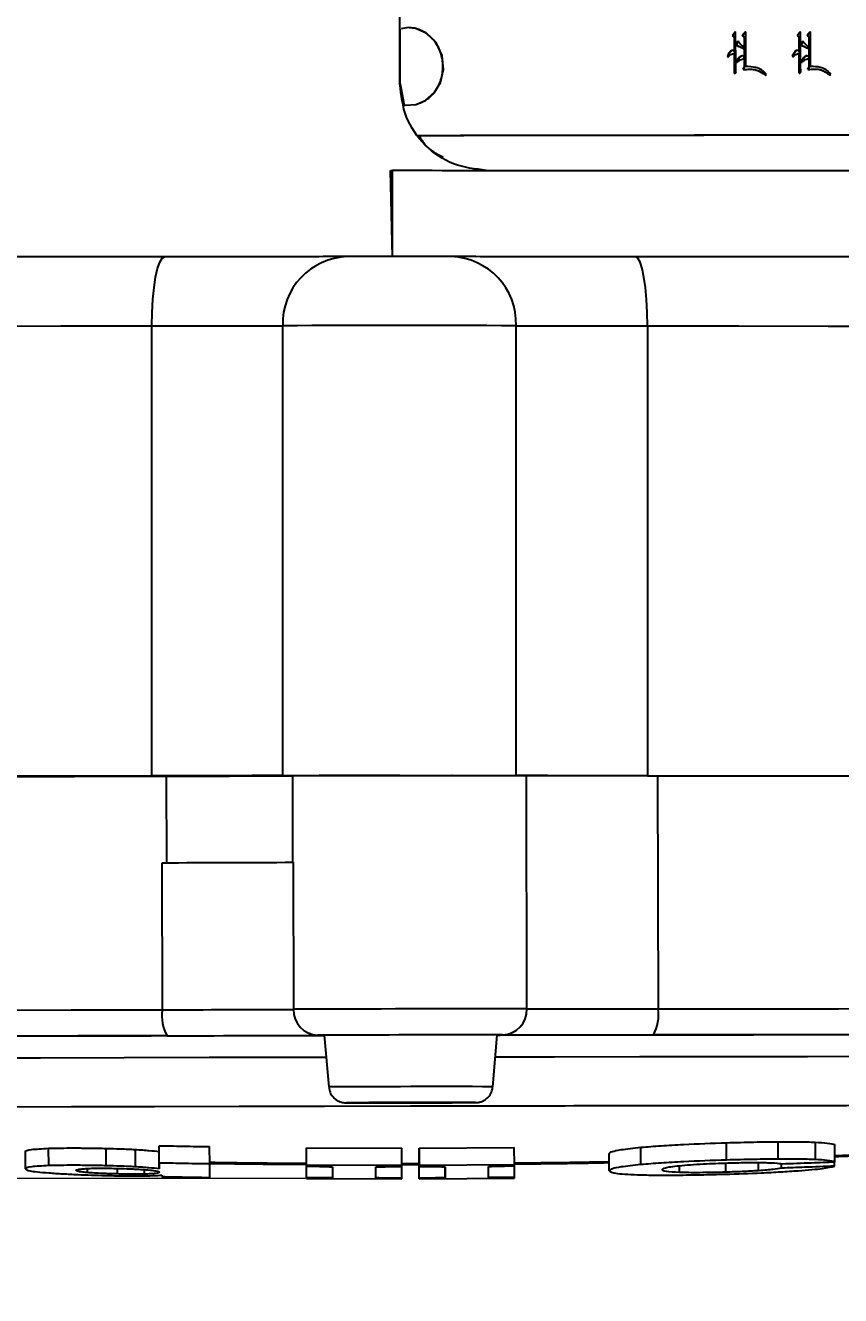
# Model space of a CAD drawing. Header units: millimetres. Extents: x 2462 to 4142, y 835 to 2023.
# Drawn here: x 3040 to 3087.1, y 1086.4 to 1159.9 of the extents above; entities that cross this region are included whole.
import ezdxf

# ---------------------------------------------------------------- set-up
doc = ezdxf.new("R2010")
doc.units = ezdxf.units.MM
doc.layers.add('标注', color=3, linetype='Continuous', lineweight=13)
doc.styles.add('SLDTEXTSTYLE1', font='txt.shx', dxfattribs={"width": 0.7, "bigfont": 'gbcbig.shx'})
doc.styles.get("Standard").update_dxf_attribs({"font": 'arial.ttf'})
doc.dimstyles.new('AM_ISO', dxfattribs={"dimtxt": 3.5, "dimasz": 3.5, "dimexe": 1, "dimexo": 1, "dimgap": 1.5, "dimtad": 1, "dimdsep": 46, "dimtxsty": 'Standard', "dimcen": 0, "dimclrd": 256, "dimclre": 256, "dimclrt": 2, "dimadec": 0, "dimazin": 2, "dimtp": 0.1, "dimtm": 0.1, "dimtfac": 0.71, "dimtdec": 3, "dimtmove": 0, "dimatfit": 3, "dimfxl": 0, "dimlwd": -1, "dimlwe": -1, "dimarcsym": 0})
doc.dimstyles.new('SLDDIMSTYLE12$0', dxfattribs={"dimtxt": 12, "dimasz": 10, "dimexe": 0, "dimexo": 0.0625, "dimgap": 0.875, "dimtad": 1, "dimdec": 1, "dimlfac": 1.8, "dimrnd": 1e-09, "dimzin": 12, "dimdsep": 46, "dimtxsty": 'SLDTEXTSTYLE1', "dimcen": 0.09, "dimdle": 8.16, "dimclrd": 3, "dimclre": 3, "dimadec": 0, "dimazin": 3, "dimtfac": 1, "dimtdec": 1, "dimtofl": 0, "dimtmove": 0, "dimatfit": 3, "dimfxl": 0, "dimfrac": 2, "dimtolj": 1, "dimlwd": 5, "dimlwe": 5, "dimarcsym": 0})

# ---------------------------------------------------------------- blocks, each defined once
blk = doc.blocks.new('*D31')
at = {"layer": 'Defpoints', "color": 0, "transparency": 16777216}
for p in [(3060.594, 1334.787), (2911.328, 1093.205), (3056.267, 1093.205)]:
    blk.add_point(p, dxfattribs=at)
at = {"layer": '标注', "linetype": 'ByBlock', "transparency": 16777216}
for p, q in [((3059.594, 1334.787), (2910.328, 1334.787)), ((2911.328, 1331.287), (2911.328, 1096.705)), ((3055.267, 1093.205), (2910.328, 1093.205))]:
    blk.add_line(p, q, dxfattribs=at)
at = {"layer": '标注', "transparency": 16777216}
for points in [[(2910.745, 1331.287), (2911.911, 1331.287), (2911.328, 1334.787)], [(2910.745, 1096.705), (2911.911, 1096.705), (2911.328, 1093.205)]]:
    blk.add_solid(points, dxfattribs=at)
at = {"layer": '标注', "color": 2, "transparency": 16777216, "insert": (2900.685, 1201.897), "char_height": 8, "attachment_point": 5, "rotation": 90}
blk.add_mtext('\\A1;{\\fSimSun|b0|i0|c134|p2;\\H2.28571x;245}', dxfattribs=at)
blk = doc.blocks.new('*D32')
at = {"layer": 'Defpoints', "color": 0, "transparency": 16777216}
for p in [(3056.267, 1093.205), (2911.291, 1059.416), (3060.857, 1059.416)]:
    blk.add_point(p, dxfattribs=at)
at = {"layer": '标注', "color": 3, "lineweight": 5, "transparency": 16777216}
blk.add_line((3056.205, 1093.205), (2911.291, 1093.205), dxfattribs=at)
at = {"layer": '标注', "color": 3, "linetype": 'Continuous', "lineweight": 5, "transparency": 16777216}
for p, q in [((2911.291, 1083.205), (2911.291, 1069.416)), ((3060.794, 1059.416), (2911.291, 1059.416))]:
    blk.add_line(p, q, dxfattribs=at)
at = {"layer": '标注', "color": 3, "transparency": 16777216}
for points in [[(2909.625, 1083.205), (2912.958, 1083.205), (2911.291, 1093.205)], [(2909.625, 1069.416), (2912.958, 1069.416), (2911.291, 1059.416)]]:
    blk.add_solid(points, dxfattribs=at)
at = {"layer": '标注', "color": 0, "transparency": 16777216, "insert": (2898.988, 1076.256), "char_height": 10, "attachment_point": 5, "rotation": 90, "style": 'SLDTEXTSTYLE1'}
blk.add_mtext('\\A1;{\\H2.28571x;45}', dxfattribs=at)

msp = doc.modelspace()

# ---------------------------------------------------------------- linework, layer by layer
at = {"color": 7, "linetype": 'Continuous', "lineweight": 25}
for p, q in [((3061.658, 1156.481), (3061.659, 1171.796)), ((3061.666, 1156.476), (3061.666, 1159.649)), ((3062.142, 1159.73), (3061.738, 1159.661)), ((3081.046, 1159.477), (3080.876, 1159.282)), ((3080.876, 1159.282), (3080.999, 1159.142)), ((3081.049, 1157.389), (3081.046, 1159.477)), ((3081.433, 1159.283), (3081.602, 1159.478)), ((3081.556, 1159.142), (3081.433, 1159.283)), ((3081.63, 1159.478), (3081.461, 1159.283)), ((3081.461, 1159.283), (3081.583, 1159.142)), ((3081.633, 1157.477), (3081.63, 1159.478)), ((3084.795, 1159.481), (3084.628, 1159.286)), ((3084.628, 1159.286), (3084.749, 1159.146)), ((3084.798, 1157.394), (3084.795, 1159.481)), ((3085.171, 1159.287), (3085.337, 1159.482)), ((3085.292, 1159.146), (3085.171, 1159.287)), ((3085.37, 1159.482), (3085.203, 1159.287)), ((3085.203, 1159.287), (3085.324, 1159.147)), ((3085.373, 1157.481), (3085.37, 1159.482)), ((3080.974, 1158.341), (3080.972, 1159.141)), ((3080.999, 1159.142), (3081, 1158.309)), ((3081.067, 1158.698), (3081.18, 1158.947)), ((3081.067, 1158.698), (3081.094, 1158.698)), ((3081.245, 1158.861), (3081.207, 1158.947)), ((3081.557, 1158.561), (3081.556, 1159.142)), ((3081.584, 1158.537), (3081.583, 1159.142)), ((3084.719, 1158.352), (3084.717, 1159.146)), ((3084.749, 1159.146), (3084.75, 1158.313)), ((3084.811, 1158.702), (3084.922, 1158.951)), ((3084.811, 1158.702), (3084.843, 1158.703)), ((3084.991, 1158.865), (3084.954, 1158.952)), ((3085.292, 1158.57), (3085.292, 1159.146)), ((3085.325, 1158.541), (3085.324, 1159.147)), ((3080.569, 1158.07), (3080.595, 1158.07)), ((3080.597, 1158.048), (3080.569, 1158.07)), ((3080.595, 1158.07), (3080.623, 1158.049)), ((3080.597, 1158.048), (3080.623, 1158.049)), ((3080.828, 1158.407), (3080.801, 1158.407)), ((3080.976, 1157.086), (3080.974, 1158.254)), ((3081, 1158.255), (3081.002, 1157.086)), ((3081.396, 1158.089), (3081.368, 1158.089)), ((3081.557, 1158.471), (3081.584, 1158.472)), ((3081.558, 1157.487), (3081.557, 1158.471)), ((3081.586, 1157.487), (3081.584, 1158.472)), ((3084.32, 1158.074), (3084.351, 1158.075)), ((3084.348, 1158.053), (3084.32, 1158.074)), ((3084.348, 1158.053), (3084.379, 1158.053)), ((3084.351, 1158.075), (3084.379, 1158.053)), ((3084.581, 1158.412), (3084.549, 1158.411)), ((3084.721, 1157.09), (3084.719, 1158.259)), ((3084.751, 1158.259), (3084.752, 1157.091)), ((3085.133, 1158.093), (3085.101, 1158.092)), ((3085.293, 1158.476), (3085.325, 1158.476)), ((3085.294, 1157.491), (3085.293, 1158.476)), ((3085.327, 1157.492), (3085.325, 1158.476)), ((3080.976, 1157.086), (3081.002, 1157.086)), ((3081.002, 1157.086), (3081.078, 1157.173)), ((3081.105, 1157.757), (3081.078, 1157.757)), ((3081.106, 1157.735), (3081.078, 1157.757)), ((3081.106, 1157.735), (3081.133, 1157.736)), ((3081.474, 1157.303), (3081.558, 1157.487)), ((3081.474, 1157.303), (3081.502, 1157.303)), ((3081.558, 1157.487), (3081.586, 1157.487)), ((3084.721, 1157.09), (3084.752, 1157.091)), ((3084.752, 1157.091), (3084.827, 1157.177)), ((3084.853, 1157.761), (3084.822, 1157.761)), ((3084.849, 1157.74), (3084.822, 1157.761)), ((3084.849, 1157.74), (3084.881, 1157.74)), ((3085.211, 1157.307), (3085.294, 1157.491)), ((3085.211, 1157.307), (3085.244, 1157.308)), ((3085.294, 1157.491), (3085.327, 1157.492)), ((3061.658, 1156.481), (3061.666, 1156.476)), ((3061.666, 1156.476), (3061.909, 1155.255)), ((3082.798, 1156.991), (3082.826, 1157.013)), ((3086.519, 1156.995), (3086.546, 1157.017)), ((3061.122, 1151.481), (3061.229, 1151.482)), ((3061.229, 1146.482), (3061.122, 1151.481)), ((3061.229, 1146.498), (3061.229, 1151.482)), ((3047.334, 1116.487), (3047.334, 1142.487)), ((3054.886, 1142.499), (3054.886, 1116.499)), ((3068.367, 1116.512), (3068.367, 1142.499)), ((3075.959, 1142.488), (3075.959, 1116.488)), ((3048.167, 1116.463), (3048.175, 1111.463)), ((3055.446, 1116.487), (3055.454, 1111.487)), ((3068.991, 1103.01), (3068.968, 1116.51)), ((3076.54, 1116.486), (3076.563, 1103.011)), ((3047.938, 1102.962), (3047.924, 1111.462)), ((3055.496, 1111.487), (3055.511, 1102.987)), ((3057.282, 1101.486), (3057.548, 1098.499)), ((3059.282, 1101.497), (3059.282, 1101.496)), ((3065.282, 1101.507), (3065.282, 1101.507)), ((3067.026, 1098.515), (3067.282, 1101.503)), ((3040.03, 1093.771), (3040.029, 1094.773)), ((3041.374, 1093.952), (3041.372, 1094.954)), ((3044.694, 1093.948), (3044.692, 1094.95)), ((3046.362, 1094.887), (3046.364, 1093.885)), ((3047.759, 1094.103), (3047.757, 1095.105)), ((3047.759, 1093.769), (3047.758, 1094.771)), ((3050.671, 1094.05), (3050.67, 1095.052)), ((3056.264, 1094.985), (3061.765, 1094.967)), ((3056.266, 1093.983), (3056.264, 1094.985)), ((3056.266, 1093.921), (3056.265, 1094.923)), ((3061.766, 1093.965), (3061.765, 1094.967)), ((3062.765, 1094.969), (3068.264, 1095.006)), ((3062.765, 1094.906), (3062.765, 1094.969)), ((3062.765, 1094.969), (3062.766, 1093.967)), ((3062.766, 1093.904), (3062.765, 1094.906)), ((3068.266, 1094.004), (3068.264, 1095.006)), ((3073.747, 1093.65), (3073.746, 1094.651)), ((3075.58, 1094.01), (3075.578, 1095.012)), ((3080.528, 1094.275), (3080.527, 1095.277)), ((3083.512, 1094.333), (3083.51, 1095.335)), ((3085.636, 1095.309), (3085.638, 1094.306)), ((3086.781, 1094.175), (3086.779, 1095.177)), ((3050.673, 1093.271), (3050.671, 1094.05)), ((3061.766, 1093.965), (3056.266, 1093.983)), ((3056.267, 1093.246), (3056.266, 1093.921)), ((3056.267, 1093.205), (3056.266, 1093.921)), ((3061.766, 1094.075), (3062.266, 1094.074)), ((3062.266, 1093.991), (3061.766, 1093.992)), ((3061.766, 1093.903), (3061.766, 1093.965)), ((3062.266, 1094.074), (3062.766, 1094.077)), ((3062.766, 1093.994), (3062.266, 1093.991)), ((3062.766, 1094.19), (3062.766, 1094.231)), ((3068.266, 1094.004), (3062.766, 1093.967)), ((3062.766, 1093.967), (3062.766, 1093.904)), ((3068.267, 1093.267), (3068.266, 1093.941)), ((3077.798, 1093.558), (3077.797, 1093.946)), ((3080.489, 1093.574), (3080.488, 1094.106)), ((3082.373, 1093.66), (3082.372, 1094.13)), ((3083.696, 1093.809), (3083.696, 1094.065)), ((3086.75, 1094.541), (3088.125, 1094.594)), ((3086.751, 1093.922), (3086.751, 1094.174)), ((3043.594, 1093.789), (3043.595, 1093.553)), ((3045.336, 1093.767), (3045.336, 1093.471)), ((3046.895, 1093.721), (3046.895, 1093.461)), ((3056.267, 1093.205), (3061.768, 1093.187)), ((3057.766, 1093.886), (3057.767, 1093.254)), ((3057.766, 1093.886), (3057.767, 1093.254)), ((3060.267, 1093.246), (3060.266, 1093.878)), ((3061.767, 1093.228), (3061.766, 1093.903)), ((3061.768, 1093.187), (3061.767, 1093.228)), ((3062.767, 1093.23), (3062.766, 1093.904)), ((3062.768, 1093.189), (3062.766, 1093.904)), ((3062.767, 1093.23), (3062.768, 1093.189)), ((3062.768, 1093.189), (3068.267, 1093.226)), ((3064.266, 1093.885), (3064.267, 1093.252)), ((3064.267, 1093.252), (3064.266, 1093.885)), ((3066.767, 1093.269), (3066.766, 1093.902))]:
    msp.add_line(p, q, dxfattribs=at)
at = {"color": 7, "linetype": 'Continuous', "lineweight": 25, "flags": 128}
for points in [[(3061.909, 1155.255), (3061.959, 1155.24), (3062.59, 1155.285), (3063.159, 1155.53), (3063.641, 1155.957), (3063.998, 1156.554), (3064.171, 1157.3), (3064.095, 1158.115), (3063.746, 1158.867), (3063.178, 1159.418), (3062.52, 1159.692), (3062.142, 1159.73), (3062.142, 1159.73)], [(3080.849, 1159.282), (3080.864, 1159.282), (3080.876, 1159.282)], [(3081.019, 1159.477), (3081.034, 1159.477), (3081.046, 1159.477)], [(3081.433, 1159.283), (3081.448, 1159.283), (3081.461, 1159.283)], [(3081.602, 1159.478), (3081.617, 1159.478), (3081.63, 1159.478)], [(3084.596, 1159.286), (3084.614, 1159.286), (3084.628, 1159.286)], [(3084.763, 1159.481), (3084.781, 1159.481), (3084.795, 1159.481)], [(3085.171, 1159.287), (3085.189, 1159.287), (3085.203, 1159.287)], [(3085.337, 1159.482), (3085.355, 1159.482), (3085.37, 1159.482)], [(3080.972, 1159.141), (3080.987, 1159.142), (3080.999, 1159.142)], [(3081.18, 1158.947), (3081.195, 1158.947), (3081.207, 1158.947)], [(3081.556, 1159.142), (3081.571, 1159.142), (3081.583, 1159.142)], [(3084.717, 1159.146), (3084.735, 1159.146), (3084.749, 1159.146)], [(3084.922, 1158.951), (3084.939, 1158.951), (3084.954, 1158.952)], [(3085.292, 1159.146), (3085.31, 1159.147), (3085.324, 1159.147)], [(3081.133, 1157.736), (3081.119, 1157.746), (3081.105, 1157.757)], [(3084.881, 1157.74), (3084.874, 1157.745), (3084.864, 1157.753), (3084.853, 1157.761)], [(3082.769, 1156.991), (3082.779, 1156.991), (3082.789, 1156.991), (3082.798, 1156.991)], [(3086.485, 1156.995), (3086.497, 1156.995), (3086.508, 1156.995), (3086.519, 1156.995)], [(3047.334, 1142.487), (3047.348, 1143.268), (3047.389, 1144.018), (3047.457, 1144.708), (3047.547, 1145.314), (3047.658, 1145.81), (3047.783, 1146.178), (3047.92, 1146.405), (3048.062, 1146.48)], [(3075.959, 1142.488), (3075.946, 1143.268), (3075.906, 1144.018), (3075.841, 1144.709), (3075.753, 1145.314), (3075.647, 1145.81), (3075.525, 1146.178), (3075.393, 1146.405), (3075.256, 1146.48)], [(2983.14, 1142.366), (2984.264, 1142.376), (2985.739, 1142.386), (2987.559, 1142.395), (2989.715, 1142.405), (2992.197, 1142.414), (2994.995, 1142.422), (2998.096, 1142.43), (3001.485, 1142.438), (3005.148, 1142.446), (3009.067, 1142.453), (3013.226, 1142.459), (3017.605, 1142.465), (3022.184, 1142.47), (3026.943, 1142.475), (3031.86, 1142.479), (3036.913, 1142.482), (3042.078, 1142.485), (3047.334, 1142.487)], [(3075.959, 1142.488), (3081.222, 1142.485), (3086.397, 1142.483), (3091.462, 1142.479), (3096.392, 1142.475), (3101.167, 1142.47), (3105.764, 1142.465), (3110.162, 1142.459), (3114.342, 1142.453), (3118.285, 1142.446), (3121.972, 1142.439), (3125.388, 1142.431), (3128.516, 1142.423), (3131.343, 1142.414), (3133.855, 1142.405), (3136.042, 1142.396), (3137.894, 1142.386), (3139.401, 1142.377), (3140.558, 1142.367)], [(3009.382, 1116.361), (3013.592, 1116.375), (3018.028, 1116.389), (3022.669, 1116.402), (3027.493, 1116.415), (3032.479, 1116.428), (3037.602, 1116.44), (3042.839, 1116.452), (3048.167, 1116.463)], [(3067.329, 1116.512), (3068.246, 1116.512), (3068.968, 1116.51)], [(2983.542, 1102.731), (2984.682, 1102.743), (2986.173, 1102.755), (2988.009, 1102.768), (2990.18, 1102.781), (2992.678, 1102.794), (2995.49, 1102.807), (2998.605, 1102.821), (3002.007, 1102.835), (3005.682, 1102.848), (3009.613, 1102.862), (3013.783, 1102.876), (3018.171, 1102.889), (3022.759, 1102.902), (3027.526, 1102.915), (3032.45, 1102.927), (3037.508, 1102.94), (3042.679, 1102.951), (3047.938, 1102.962)], [(3076.563, 1103.011), (3081.823, 1103.018), (3086.993, 1103.024), (3092.052, 1103.03), (3096.976, 1103.034), (3101.742, 1103.037), (3106.33, 1103.04), (3110.719, 1103.042), (3114.888, 1103.042), (3118.819, 1103.042), (3122.494, 1103.041), (3125.897, 1103.039), (3129.011, 1103.036), (3131.824, 1103.032), (3134.321, 1103.028), (3136.493, 1103.022), (3138.328, 1103.016), (3139.82, 1103.008), (3140.96, 1103)], [(3048.209, 1101.46), (3043.049, 1101.449), (3037.975, 1101.438), (3033.011, 1101.426), (3028.18, 1101.414), (3023.502, 1101.401), (3019, 1101.388), (3014.694, 1101.375), (3010.603, 1101.362), (3006.746, 1101.348), (3003.139, 1101.335), (2999.801, 1101.321), (2996.745, 1101.308), (2993.985, 1101.295), (2991.534, 1101.282), (2989.403, 1101.269), (2987.602, 1101.257), (2986.139, 1101.244), (2985.02, 1101.233)], [(3057.284, 1101.464), (3057.231, 1101.464), (3052.233, 1101.454), (3047.286, 1101.444), (3042.413, 1101.434), (3037.639, 1101.422), (3032.987, 1101.411), (3028.482, 1101.399), (3024.144, 1101.387), (3019.997, 1101.374), (3016.059, 1101.362), (3012.353, 1101.349), (3008.894, 1101.336), (3005.702, 1101.323), (3002.791, 1101.311), (3000.176, 1101.298), (2997.871, 1101.286), (2995.887, 1101.274), (2994.233, 1101.262), (2992.918, 1101.25), (2991.948, 1101.239), (2991.329, 1101.229), (2991.063, 1101.219), (2991.052, 1101.217)], [(3062.253, 1101.504), (3060.908, 1101.501), (3059.653, 1101.498), (3058.576, 1101.495), (3057.75, 1101.491), (3057.231, 1101.488), (3057.053, 1101.485), (3057.231, 1101.483), (3057.282, 1101.483)], [(3067.282, 1101.5), (3067.453, 1101.503), (3067.276, 1101.505), (3066.757, 1101.507), (3065.93, 1101.507), (3064.853, 1101.507), (3063.599, 1101.506), (3062.253, 1101.504)], [(3133.455, 1101.461), (3133.444, 1101.463), (3133.178, 1101.472), (3132.559, 1101.48), (3131.589, 1101.488), (3130.274, 1101.495), (3128.62, 1101.501), (3126.636, 1101.506), (3124.331, 1101.511), (3121.716, 1101.514), (3118.805, 1101.517), (3115.613, 1101.519), (3112.154, 1101.52), (3108.447, 1101.52), (3104.51, 1101.519), (3100.363, 1101.517), (3096.025, 1101.515), (3091.52, 1101.511), (3086.868, 1101.507), (3082.094, 1101.501), (3077.221, 1101.495), (3072.273, 1101.489), (3067.28, 1101.481)], [(3139.487, 1101.497), (3138.368, 1101.505), (3136.905, 1101.512), (3135.103, 1101.519), (3132.973, 1101.524), (3130.522, 1101.529), (3127.762, 1101.532), (3124.706, 1101.535), (3121.367, 1101.537), (3117.761, 1101.538), (3113.904, 1101.539), (3109.813, 1101.538), (3105.507, 1101.536), (3101.005, 1101.534), (3096.327, 1101.53), (3091.496, 1101.526), (3086.532, 1101.521), (3081.458, 1101.515), (3076.298, 1101.508)], [(2991.119, 1099.98), (2991.295, 1099.99), (2991.821, 1100), (2992.697, 1100.011), (2993.916, 1100.022), (2995.472, 1100.034), (2997.36, 1100.045), (2999.568, 1100.058), (3002.086, 1100.07), (3004.901, 1100.083), (3008.001, 1100.096), (3011.368, 1100.108), (3014.987, 1100.121), (3018.84, 1100.134), (3022.908, 1100.146), (3027.17, 1100.158), (3031.605, 1100.17), (3036.192, 1100.182), (3040.908, 1100.193), (3045.73, 1100.204), (3050.633, 1100.214), (3055.594, 1100.224), (3057.394, 1100.227)], [(3067.174, 1100.244), (3070.575, 1100.249), (3075.52, 1100.256), (3080.398, 1100.262), (3085.188, 1100.268), (3089.863, 1100.273), (3094.402, 1100.276), (3098.782, 1100.279), (3102.982, 1100.281), (3106.98, 1100.283), (3110.757, 1100.283), (3114.294, 1100.282), (3117.574, 1100.281), (3120.581, 1100.278), (3123.298, 1100.275), (3125.715, 1100.271), (3127.817, 1100.266), (3129.595, 1100.26), (3131.04, 1100.254), (3132.145, 1100.246), (3132.904, 1100.238), (3133.314, 1100.23), (3133.392, 1100.224)], [(3063.718, 1097.59), (3064.716, 1097.593), (3065.478, 1097.596), (3065.927, 1097.599), (3066.02, 1097.601), (3065.747, 1097.603), (3065.136, 1097.604), (3064.247, 1097.603), (3063.165, 1097.602), (3061.998, 1097.601), (3060.859, 1097.598), (3059.861, 1097.595), (3059.099, 1097.592), (3058.65, 1097.59), (3058.546, 1097.588)], [(2993.81, 1097.156), (2993.884, 1097.165), (2994.303, 1097.175), (2995.079, 1097.185), (2996.208, 1097.196), (2997.684, 1097.208), (2999.5, 1097.219), (3001.645, 1097.232), (3004.108, 1097.244), (3006.878, 1097.256), (3009.938, 1097.269), (3013.273, 1097.282), (3016.865, 1097.294), (3020.696, 1097.307), (3024.745, 1097.319), (3028.991, 1097.331), (3033.413, 1097.343), (3037.985, 1097.354), (3042.685, 1097.366), (3047.488, 1097.376), (3052.369, 1097.386), (3057.302, 1097.396), (3062.26, 1097.404)]]:
    msp.add_lwpolyline(points, dxfattribs=at)
at = {"color": 7, "linetype": 'Continuous', "lineweight": 25}
for centre, radius, start, end in [((3058.762, 1142.621), 3.877, 91.86977, 181.80319), ((3063.379, 599.86), 546.642, 89.80869, 90.2432), ((3064.496, 1142.626), 3.873, 358.13314, 88.05866), ((3047.776, 3257.892), 2115.405, 269.988017, 270.192574), ((3061.633, -1124.197), 2266.706, 89.829797, 90.170542), ((3075.523, 3293.855), 2151.367, 269.809417, 270.011615), ((3044.835, 3223.619), 2107.158, 270.090606, 270.288526), ((3064.124, -648.46), 1764.969, 90.079983, 90.281729), ((3070.764, 1760.589), 644.081, 269.840259, 269.96665), ((3044.719, 3238.727), 2127.267, 270.086324, 270.290278), ((3050.251, 1102.604), 2.34, 171.18608, 209.25992), ((3044.733, 3230.227), 2127.267, 270.086324, 270.290278), ((3056.966, 1102.944), 1.456, 178.27966, 268.1007), ((3066.123, -1157.242), 2260.255, 89.927294, 90.269014), ((3067.536, 1102.962), 1.456, 272.09558, 1.91662), ((3072.48, 3230.256), 2127.249, 269.90603, 270.109985), ((3074.252, 1102.645), 2.34, 330.93586, 9.01036), ((3044.523, 3547.814), 2446.357, 270.086324, 270.290278), ((3065.371, -718.268), 1819.776, 89.930149, 90.266159), ((3064.073, 55.977), 1045.531, 89.82415, 90.372159), ((3071.602, 3547.84), 2446.336, 269.90603, 270.109985), ((3063.984, 107.637), 990.883, 89.82415, 90.372159), ((3058.849, 1115.336), 17.751, 269.02169, 270.18065), ((3060.008, 2420.724), 1323.139, 269.952264, 270.160643)]:
    msp.add_arc(centre, radius, start, end, dxfattribs=at)
for points, knots in [([(3062.57, 1155.283), (3062.762, 1155.352), (3063.156, 1155.492), (3063.641, 1155.94), (3064.003, 1156.545), (3064.179, 1157.298), (3064.109, 1158.118), (3063.766, 1158.882), (3063.199, 1159.442), (3062.608, 1159.7), (3062.248, 1159.722), (3062.125, 1159.729)], [0, 0, 0, 0, 0.097534, 0.199414, 0.310185, 0.432913, 0.565156, 0.699391, 0.826968, 0.940786, 1, 1, 1, 1]), ([(3081.019, 1159.477), (3080.997, 1159.452), (3080.958, 1159.407), (3080.902, 1159.342), (3080.867, 1159.302), (3080.849, 1159.282)], [0, 0, 0, 0, 0.380988, 0.690494, 1, 1, 1, 1]), ([(3080.849, 1159.282), (3080.86, 1159.27), (3080.882, 1159.245), (3080.923, 1159.198), (3080.953, 1159.164), (3080.972, 1159.141)], [0, 0, 0, 0, 0.2637638, 0.5275275, 1, 1, 1, 1]), ([(3084.763, 1159.481), (3084.742, 1159.456), (3084.704, 1159.412), (3084.648, 1159.347), (3084.614, 1159.306), (3084.596, 1159.286)], [0, 0, 0, 0, 0.380988, 0.690494, 1, 1, 1, 1]), ([(3084.596, 1159.286), (3084.607, 1159.274), (3084.628, 1159.249), (3084.669, 1159.202), (3084.698, 1159.168), (3084.717, 1159.146)], [0, 0, 0, 0, 0.263764, 0.527528, 1, 1, 1, 1]), ([(3081.557, 1158.471), (3081.501, 1158.501), (3081.394, 1158.558), (3081.233, 1158.64), (3081.122, 1158.679), (3081.067, 1158.698)], [0, 0, 0, 0, 0.348655, 0.673388, 1, 1, 1, 1]), ([(3081.094, 1158.698), (3081.108, 1158.728), (3081.133, 1158.785), (3081.171, 1158.868), (3081.195, 1158.921), (3081.207, 1158.947)], [0, 0, 0, 0, 0.363442, 0.681721, 1, 1, 1, 1]), ([(3081.094, 1158.698), (3081.186, 1158.663), (3081.316, 1158.614), (3081.476, 1158.53), (3081.548, 1158.491), (3081.584, 1158.472)], [0, 0, 0, 0, 0.546201, 0.773057, 1, 1, 1, 1]), ([(3081.584, 1158.537), (3081.551, 1158.566), (3081.484, 1158.625), (3081.368, 1158.73), (3081.291, 1158.811), (3081.245, 1158.861)], [0, 0, 0, 0, 0.283865, 0.567758, 1, 1, 1, 1]), ([(3085.293, 1158.476), (3085.238, 1158.505), (3085.133, 1158.563), (3084.974, 1158.644), (3084.865, 1158.683), (3084.811, 1158.702)], [0, 0, 0, 0, 0.348655, 0.673388, 1, 1, 1, 1]), ([(3084.843, 1158.703), (3084.856, 1158.733), (3084.881, 1158.789), (3084.918, 1158.872), (3084.942, 1158.925), (3084.954, 1158.952)], [0, 0, 0, 0, 0.363442, 0.681721, 1, 1, 1, 1]), ([(3084.843, 1158.703), (3084.933, 1158.668), (3085.061, 1158.618), (3085.219, 1158.534), (3085.29, 1158.495), (3085.325, 1158.476)], [0, 0, 0, 0, 0.546201, 0.773057, 1, 1, 1, 1]), ([(3085.325, 1158.541), (3085.292, 1158.57), (3085.227, 1158.629), (3085.113, 1158.734), (3085.037, 1158.816), (3084.991, 1158.865)], [0, 0, 0, 0, 0.283865, 0.567758, 1, 1, 1, 1]), ([(3080.81, 1158.409), (3080.809, 1158.409), (3080.789, 1158.407), (3080.739, 1158.364), (3080.655, 1158.255), (3080.603, 1158.143), (3080.569, 1158.07)], [0, 0, 0, 0, 0.00635, 0.146099, 0.436858, 1, 1, 1, 1]), ([(3081, 1158.309), (3080.985, 1158.329), (3080.955, 1158.369), (3080.906, 1158.405), (3080.863, 1158.414), (3080.824, 1158.41), (3080.765, 1158.367), (3080.682, 1158.253), (3080.629, 1158.143), (3080.595, 1158.07)], [0, 0, 0, 0, 0.1207835, 0.2379421, 0.2842431, 0.3308199, 0.4249814, 0.6208103, 1, 1, 1, 1]), ([(3080.623, 1158.049), (3080.686, 1158.106), (3080.796, 1158.207), (3080.938, 1158.24), (3081, 1158.255)], [0, 0, 0, 0, 0.5653913, 1, 1, 1, 1]), ([(3081.078, 1157.757), (3081.101, 1157.797), (3081.153, 1157.889), (3081.23, 1157.989), (3081.303, 1158.061), (3081.353, 1158.087), (3081.391, 1158.095), (3081.407, 1158.091), (3081.41, 1158.09)], [0, 0, 0, 0, 0.276617, 0.636782, 0.767293, 0.899342, 0.979407, 1, 1, 1, 1]), ([(3081.133, 1157.736), (3081.168, 1157.765), (3081.243, 1157.829), (3081.375, 1157.898), (3081.494, 1157.912), (3081.54, 1157.964), (3081.548, 1157.986), (3081.548, 1158.01), (3081.539, 1158.032), (3081.516, 1158.058), (3081.48, 1158.079), (3081.435, 1158.095), (3081.387, 1158.09), (3081.314, 1158.053), (3081.214, 1157.94), (3081.146, 1157.829), (3081.105, 1157.758), (3081.105, 1157.757)], [0, 0, 0, 0, 0.11781, 0.254849, 0.391031, 0.410858, 0.430655, 0.450877, 0.468612, 0.491918, 0.540011, 0.576765, 0.61394, 0.664642, 0.789466, 0.997756, 1, 1, 1, 1]), ([(3084.558, 1158.414), (3084.557, 1158.414), (3084.537, 1158.411), (3084.488, 1158.368), (3084.405, 1158.259), (3084.354, 1158.148), (3084.32, 1158.074)], [0, 0, 0, 0, 0.0066054, 0.1462921, 0.4369173, 1, 1, 1, 1]), ([(3084.75, 1158.313), (3084.735, 1158.333), (3084.706, 1158.373), (3084.657, 1158.41), (3084.615, 1158.419), (3084.577, 1158.414), (3084.519, 1158.371), (3084.437, 1158.257), (3084.385, 1158.147), (3084.351, 1158.075)], [0, 0, 0, 0, 0.120818, 0.238007, 0.284295, 0.33086, 0.424999, 0.620775, 1, 1, 1, 1]), ([(3084.379, 1158.053), (3084.44, 1158.11), (3084.549, 1158.211), (3084.689, 1158.244), (3084.751, 1158.259)], [0, 0, 0, 0, 0.5653913, 1, 1, 1, 1]), ([(3084.822, 1157.761), (3084.851, 1157.814), (3084.909, 1157.916), (3084.994, 1158.021), (3085.063, 1158.078), (3085.107, 1158.096), (3085.138, 1158.099), (3085.152, 1158.094), (3085.153, 1158.094)], [0, 0, 0, 0, 0.362326, 0.701297, 0.814533, 0.90355, 0.992913, 1, 1, 1, 1]), ([(3084.881, 1157.74), (3084.927, 1157.779), (3085.009, 1157.848), (3085.136, 1157.903), (3085.226, 1157.926), (3085.271, 1157.955), (3085.286, 1157.976), (3085.292, 1157.989), (3085.292, 1158.005), (3085.284, 1158.027), (3085.264, 1158.055), (3085.229, 1158.083), (3085.183, 1158.098), (3085.135, 1158.097), (3085.068, 1158.062), (3084.997, 1157.987), (3084.919, 1157.879), (3084.876, 1157.801), (3084.853, 1157.761)], [0, 0, 0, 0, 0.156025, 0.282024, 0.363627, 0.404873, 0.419209, 0.430586, 0.44201, 0.458322, 0.488142, 0.530961, 0.573097, 0.616787, 0.655295, 0.770211, 0.882971, 1, 1, 1, 1]), ([(3081.078, 1157.173), (3081.068, 1157.213), (3081.051, 1157.284), (3081.05, 1157.357), (3081.049, 1157.389)], [0, 0, 0, 0, 0.5588348, 1, 1, 1, 1]), ([(3081.474, 1157.303), (3081.735, 1157.326), (3082.203, 1157.367), (3082.595, 1157.106), (3082.769, 1156.991)], [0, 0, 0, 0, 0.557003, 1, 1, 1, 1]), ([(3081.502, 1157.303), (3081.516, 1157.334), (3081.544, 1157.395), (3081.572, 1157.457), (3081.586, 1157.487)], [0, 0, 0, 0, 0.499883, 1, 1, 1, 1]), ([(3081.502, 1157.303), (3081.763, 1157.326), (3082.231, 1157.367), (3082.624, 1157.107), (3082.798, 1156.991)], [0, 0, 0, 0, 0.55707, 1, 1, 1, 1]), ([(3082.826, 1157.013), (3082.739, 1157.112), (3082.568, 1157.306), (3082.141, 1157.467), (3081.825, 1157.473), (3081.633, 1157.477)], [0, 0, 0, 0, 0.287817, 0.565935, 1, 1, 1, 1]), ([(3084.827, 1157.177), (3084.817, 1157.217), (3084.801, 1157.288), (3084.799, 1157.361), (3084.798, 1157.394)], [0, 0, 0, 0, 0.558835, 1, 1, 1, 1]), ([(3085.211, 1157.307), (3085.468, 1157.33), (3085.929, 1157.371), (3086.314, 1157.111), (3086.485, 1156.995)], [0, 0, 0, 0, 0.557003, 1, 1, 1, 1]), ([(3085.244, 1157.308), (3085.258, 1157.338), (3085.285, 1157.4), (3085.313, 1157.461), (3085.327, 1157.492)], [0, 0, 0, 0, 0.499883, 1, 1, 1, 1]), ([(3085.244, 1157.308), (3085.501, 1157.331), (3085.962, 1157.372), (3086.348, 1157.111), (3086.519, 1156.995)], [0, 0, 0, 0, 0.55707, 1, 1, 1, 1]), ([(3086.546, 1157.017), (3086.461, 1157.116), (3086.293, 1157.31), (3085.873, 1157.472), (3085.562, 1157.477), (3085.373, 1157.481)], [0, 0, 0, 0, 0.287817, 0.565935, 1, 1, 1, 1]), ([(3066.657, 1151.481), (3066.003, 1151.556), (3064.694, 1151.706), (3063.041, 1152.861), (3061.883, 1154.514), (3061.733, 1155.824), (3061.658, 1156.481)], [0, 0, 0, 0, 0.249995, 0.49976, 0.749432, 1, 1, 1, 1]), ([(3134.263, 1153.501), (3134.121, 1153.502), (3133.416, 1153.505), (3131.9, 1153.51), (3129.407, 1153.516), (3126.485, 1153.521), (3122.749, 1153.525), (3118.022, 1153.528), (3112.177, 1153.529), (3105.732, 1153.528), (3098.746, 1153.524), (3091.317, 1153.519), (3084.447, 1153.512), (3078.337, 1153.504), (3073.043, 1153.497), (3067.808, 1153.49), (3064.318, 1153.484), (3062.657, 1153.481)], [0, 0, 0, 0, 0.0157743, 0.0789239, 0.14207, 0.2052136, 0.2683585, 0.3538507, 0.4395956, 0.5250891, 0.610583, 0.6963292, 0.7818226, 0.8369683, 0.8921132, 0.9486599, 1, 1, 1, 1]), ([(3133.589, 1153.5), (3133.434, 1153.5), (3132.659, 1153.504), (3130.749, 1153.51), (3127.3, 1153.518), (3122.743, 1153.523), (3117.863, 1153.526), (3112.929, 1153.527), (3108.153, 1153.527), (3102.46, 1153.525), (3095.735, 1153.521), (3087.94, 1153.514), (3079.678, 1153.505), (3071.255, 1153.494), (3065.527, 1153.485), (3062.77, 1153.48)], [0, 0, 0, 0, 0.017494, 0.087542, 0.177014, 0.266772, 0.356242, 0.422242, 0.488241, 0.55424, 0.643075, 0.732194, 0.821031, 0.913828, 1, 1, 1, 1]), ([(3062.77, 1153.48), (3062.88, 1153.29), (3063.198, 1152.739), (3063.775, 1152.447), (3064.153, 1152.257)], [0, 0, 0, 0, 0.3455112, 1, 1, 1, 1]), ([(3048.062, 1146.48), (3045.663, 1146.479), (3040.82, 1146.477), (3033.731, 1146.473), (3026.773, 1146.467), (3020.072, 1146.459), (3013.734, 1146.451), (3007.889, 1146.441), (3002.623, 1146.43), (2998.014, 1146.418), (2994.127, 1146.405), (2991.004, 1146.392), (2988.584, 1146.379), (2987.577, 1146.369), (2987.078, 1146.365)], [0, 0, 0, 0, 0.079959, 0.161371, 0.244142, 0.328893, 0.414216, 0.5, 0.585778, 0.671102, 0.755858, 0.838624, 0.920039, 1, 1, 1, 1]), ([(3058.635, 1146.497), (3058.141, 1146.495), (3057.136, 1146.491), (3054.612, 1146.486), (3051.546, 1146.482), (3049.21, 1146.481), (3048.062, 1146.48)], [0, 0, 0, 0, 0.245796, 0.5, 0.754204, 1, 1, 1, 1]), ([(3061.625, 1146.501), (3061.309, 1146.501), (3060.663, 1146.5), (3059.778, 1146.5), (3059.048, 1146.498), (3058.771, 1146.497), (3058.635, 1146.497)], [0, 0, 0, 0, 0.244178, 0.5, 0.755822, 1, 1, 1, 1]), ([(3064.627, 1146.497), (3064.489, 1146.497), (3064.208, 1146.498), (3063.474, 1146.5), (3062.587, 1146.5), (3061.94, 1146.501), (3061.625, 1146.501)], [0, 0, 0, 0, 0.244178, 0.5, 0.755822, 1, 1, 1, 1]), ([(3075.256, 1146.48), (3074.106, 1146.481), (3071.766, 1146.482), (3068.688, 1146.486), (3066.147, 1146.491), (3065.128, 1146.495), (3064.627, 1146.497)], [0, 0, 0, 0, 0.245796, 0.5, 0.754204, 1, 1, 1, 1]), ([(3136.625, 1146.365), (3136.111, 1146.37), (3135.074, 1146.379), (3132.609, 1146.392), (3129.442, 1146.405), (3125.513, 1146.418), (3120.864, 1146.43), (3115.561, 1146.441), (3109.683, 1146.451), (3103.316, 1146.459), (3096.589, 1146.467), (3089.613, 1146.473), (3082.508, 1146.477), (3077.659, 1146.479), (3075.256, 1146.48)], [0, 0, 0, 0, 0.079959, 0.161371, 0.244142, 0.328893, 0.414216, 0.5, 0.585778, 0.671102, 0.755858, 0.838624, 0.920039, 1, 1, 1, 1]), ([(2991.675, 1116.288), (2990.727, 1116.293), (2988.632, 1116.304), (2986.879, 1116.321), (2986.173, 1116.339), (2986.797, 1116.358), (2988.697, 1116.376), (2991.851, 1116.394), (2996.203, 1116.411), (3001.68, 1116.426), (3008.187, 1116.44), (3015.612, 1116.452), (3023.83, 1116.463), (3032.698, 1116.471), (3042.073, 1116.477), (3049.302, 1116.48), (3053.38, 1116.48), (3054.169, 1116.481)], [0, 0, 0, 0, 0.058714, 0.129808, 0.200902, 0.271995, 0.343089, 0.414183, 0.485276, 0.55637, 0.627464, 0.698558, 0.769651, 0.840745, 0.911839, 0.982932, 1, 1, 1, 1]), ([(3059.256, 1116.491), (3059.113, 1116.492), (3058.73, 1116.493), (3058.567, 1116.495), (3058.784, 1116.497), (3059.452, 1116.499), (3060.447, 1116.5), (3061.233, 1116.5), (3061.625, 1116.5)], [0, 0, 0, 0, 0.106545, 0.285236, 0.463927, 0.642618, 0.821309, 1, 1, 1, 1]), ([(3061.625, 1116.5), (3062.017, 1116.5), (3062.801, 1116.5), (3063.814, 1116.499), (3064.44, 1116.497), (3064.709, 1116.495), (3064.633, 1116.495), (3064.633, 1116.495)], [0, 0, 0, 0, 0.249506, 0.499013, 0.748519, 0.998025, 1, 1, 1, 1]), ([(3075.959, 1116.488), (3078.594, 1116.487), (3083.865, 1116.484), (3091.51, 1116.479), (3098.864, 1116.473), (3105.838, 1116.465), (3112.367, 1116.456), (3118.378, 1116.446), (3123.829, 1116.435), (3128.596, 1116.423), (3131.901, 1116.413), (3133.358, 1116.407), (3133.705, 1116.405)], [0, 0, 0, 0, 0.107373, 0.214746, 0.322119, 0.429492, 0.536866, 0.644239, 0.751612, 0.858985, 0.966358, 1, 1, 1, 1]), ([(3057.557, 1098.493), (3057.573, 1098.39), (3057.603, 1098.191), (3057.759, 1097.951), (3057.937, 1097.783), (3058.113, 1097.679), (3058.267, 1097.623), (3058.382, 1097.6), (3058.451, 1097.592), (3058.482, 1097.589), (3058.503, 1097.588), (3058.525, 1097.588), (3058.569, 1097.587), (3058.643, 1097.586), (3058.841, 1097.586), (3058.934, 1097.585)], [0, 0, 0, 0, 0.103576, 0.19975, 0.28026, 0.348068, 0.403252, 0.444498, 0.464879, 0.477985, 0.491496, 0.513354, 0.565031, 0.796248, 1, 1, 1, 1]), ([(3063.718, 1097.59), (3063.889, 1097.59), (3064.389, 1097.592), (3065.101, 1097.594), (3065.72, 1097.597), (3065.963, 1097.599), (3066.037, 1097.6), (3066.061, 1097.601), (3066.096, 1097.603), (3066.143, 1097.606), (3066.244, 1097.621), (3066.396, 1097.663), (3066.61, 1097.771), (3066.825, 1097.969), (3066.985, 1098.234), (3067.003, 1098.427), (3067.01, 1098.506)], [0, 0, 0, 0, 0.098599, 0.2879, 0.477782, 0.668148, 0.716726, 0.743344, 0.752788, 0.761054, 0.775718, 0.806798, 0.843644, 0.899911, 0.958605, 1, 1, 1, 1]), ([(3061.024, 1097.589), (3060.74, 1097.589), (3060.4, 1097.588), (3060.09, 1097.589), (3060.009, 1097.589), (3060.138, 1097.59), (3060.271, 1097.592), (3060.254, 1097.593), (3060.342, 1097.594), (3060.577, 1097.594), (3060.887, 1097.595), (3061.427, 1097.596), (3061.945, 1097.598), (3062.399, 1097.599), (3062.669, 1097.599), (3063.068, 1097.6), (3063.494, 1097.599), (3064.179, 1097.6), (3064.486, 1097.6), (3064.568, 1097.599), (3064.438, 1097.598), (3064.306, 1097.597), (3064.323, 1097.595), (3064.235, 1097.595), (3064, 1097.594), (3063.69, 1097.593), (3063.15, 1097.592), (3062.632, 1097.591), (3062.179, 1097.589), (3061.907, 1097.589), (3061.511, 1097.589), (3061.246, 1097.589), (3061.024, 1097.589)], [0, 0, 0, 0, 0.066265, 0.079332, 0.091749, 0.120574, 0.19854, 0.226761, 0.249845, 0.26589, 0.284505, 0.318085, 0.379426, 0.408251, 0.420668, 0.433735, 0.5, 0.566265, 0.579332, 0.591749, 0.620574, 0.69854, 0.726761, 0.749845, 0.76589, 0.784505, 0.818085, 0.879426, 0.908251, 0.920668, 0.933735, 1, 1, 1, 1]), ([(3062.26, 1097.404), (3064.901, 1097.409), (3070.293, 1097.418), (3078.42, 1097.429), (3086.584, 1097.438), (3094.579, 1097.445), (3102.183, 1097.449), (3109.178, 1097.45), (3115.2, 1097.448), (3120.184, 1097.444), (3124.132, 1097.437), (3127.157, 1097.429), (3129.24, 1097.418), (3130.492, 1097.406), (3130.643, 1097.397), (3130.717, 1097.393)], [0, 0, 0, 0, 0.073675, 0.150434, 0.229885, 0.311524, 0.394751, 0.478886, 0.563205, 0.640041, 0.715869, 0.790184, 0.862545, 0.932581, 1, 1, 1, 1]), ([(3040.029, 1094.773), (3040.068, 1094.814), (3040.138, 1094.888), (3040.993, 1094.934), (3041.372, 1094.954)], [0, 0, 0, 0, 0.556041, 1, 1, 1, 1]), ([(3041.372, 1094.954), (3041.591, 1094.96), (3042.028, 1094.972), (3042.84, 1094.976), (3043.745, 1094.97), (3044.377, 1094.957), (3044.692, 1094.95)], [0, 0, 0, 0, 0.2499948, 0.5001474, 0.7503596, 1, 1, 1, 1]), ([(3044.692, 1094.95), (3044.971, 1094.942), (3045.552, 1094.925), (3046.085, 1094.9), (3046.362, 1094.887)], [0, 0, 0, 0, 0.479645, 1, 1, 1, 1]), ([(3046.362, 1094.887), (3046.511, 1094.877), (3046.807, 1094.858), (3047.299, 1094.819), (3047.574, 1094.79), (3047.758, 1094.771)], [0, 0, 0, 0, 0.249107, 0.498716, 1, 1, 1, 1]), ([(3047.757, 1095.105), (3048.302, 1095.094), (3049.273, 1095.075), (3050.244, 1095.059), (3050.67, 1095.052)], [0, 0, 0, 0, 0.561174, 1, 1, 1, 1]), ([(3047.758, 1094.771), (3047.758, 1094.828), (3047.757, 1094.934), (3047.757, 1095.052), (3047.757, 1095.105)], [0, 0, 0, 0, 0.544502, 1, 1, 1, 1]), ([(3056.265, 1094.923), (3056.265, 1094.934), (3056.265, 1094.955), (3056.264, 1094.976), (3056.264, 1094.985)], [0, 0, 0, 0, 0.556974, 1, 1, 1, 1]), ([(3073.746, 1094.651), (3073.778, 1094.691), (3073.838, 1094.764), (3074.398, 1094.887), (3075.156, 1094.967), (3075.578, 1095.012)], [0, 0, 0, 0, 0.35254, 0.639891, 1, 1, 1, 1]), ([(3075.578, 1095.012), (3075.95, 1095.043), (3076.664, 1095.103), (3078.34, 1095.2), (3079.679, 1095.247), (3080.527, 1095.277)], [0, 0, 0, 0, 0.285186, 0.547507, 1, 1, 1, 1]), ([(3080.527, 1095.277), (3081.058, 1095.292), (3082.083, 1095.32), (3083.046, 1095.331), (3083.51, 1095.335)], [0, 0, 0, 0, 0.517483, 1, 1, 1, 1]), ([(3083.51, 1095.335), (3083.918, 1095.336), (3084.734, 1095.338), (3085.335, 1095.319), (3085.636, 1095.309)], [0, 0, 0, 0, 0.4995071, 1, 1, 1, 1]), ([(3085.636, 1095.309), (3085.894, 1095.293), (3086.466, 1095.258), (3086.668, 1095.206), (3086.779, 1095.177)], [0, 0, 0, 0, 0.4507327, 1, 1, 1, 1]), ([(3041.374, 1093.952), (3040.995, 1093.932), (3040.14, 1093.887), (3040.069, 1093.812), (3040.03, 1093.771)], [0, 0, 0, 0, 0.443959, 1, 1, 1, 1]), ([(3044.694, 1093.948), (3044.378, 1093.955), (3043.747, 1093.968), (3042.842, 1093.974), (3042.029, 1093.971), (3041.593, 1093.958), (3041.374, 1093.952)], [0, 0, 0, 0, 0.2496403, 0.4998526, 0.7500053, 1, 1, 1, 1]), ([(3046.364, 1093.885), (3046.087, 1093.898), (3045.553, 1093.923), (3044.972, 1093.94), (3044.694, 1093.948)], [0, 0, 0, 0, 0.520355, 1, 1, 1, 1]), ([(3047.759, 1094.103), (3047.759, 1094.036), (3047.759, 1093.918), (3047.759, 1093.814), (3047.759, 1093.769)], [0, 0, 0, 0, 0.575496, 1, 1, 1, 1]), ([(3050.671, 1094.05), (3050.129, 1094.059), (3049.158, 1094.075), (3048.187, 1094.094), (3047.759, 1094.103)], [0, 0, 0, 0, 0.558791, 1, 1, 1, 1]), ([(3050.671, 1094.152), (3051.522, 1094.139), (3053.386, 1094.11), (3055.252, 1094.099), (3056.266, 1094.093)], [0, 0, 0, 0, 0.456405, 1, 1, 1, 1]), ([(3056.266, 1094.01), (3055.669, 1094.013), (3053.803, 1094.024), (3051.939, 1094.049), (3050.671, 1094.067)], [0, 0, 0, 0, 0.320276, 1, 1, 1, 1]), ([(3056.266, 1094.206), (3056.266, 1094.214), (3056.266, 1094.227), (3056.266, 1094.241), (3056.266, 1094.247)], [0, 0, 0, 0, 0.555505, 1, 1, 1, 1]), ([(3056.266, 1093.983), (3056.266, 1093.971), (3056.266, 1093.95), (3056.266, 1093.93), (3056.266, 1093.921)], [0, 0, 0, 0, 0.563026, 1, 1, 1, 1]), ([(3056.266, 1093.921), (3056.522, 1093.918), (3057.048, 1093.912), (3057.522, 1093.895), (3057.766, 1093.886)], [0, 0, 0, 0, 0.485253, 1, 1, 1, 1]), ([(3066.766, 1093.902), (3067.011, 1093.911), (3067.485, 1093.929), (3068.011, 1093.937), (3068.266, 1093.941)], [0, 0, 0, 0, 0.514749, 1, 1, 1, 1]), ([(3068.266, 1094.113), (3069.078, 1094.121), (3070.905, 1094.137), (3072.731, 1094.17), (3073.747, 1094.189)], [0, 0, 0, 0, 0.444059, 1, 1, 1, 1]), ([(3073.747, 1094.108), (3072.939, 1094.092), (3071.113, 1094.057), (3069.286, 1094.04), (3068.266, 1094.031)], [0, 0, 0, 0, 0.442288, 1, 1, 1, 1]), ([(3068.266, 1093.941), (3068.266, 1093.953), (3068.266, 1093.973), (3068.266, 1093.995), (3068.266, 1094.004)], [0, 0, 0, 0, 0.556974, 1, 1, 1, 1]), ([(3075.58, 1094.01), (3075.158, 1093.965), (3074.4, 1093.885), (3073.839, 1093.763), (3073.78, 1093.69), (3073.747, 1093.65)], [0, 0, 0, 0, 0.36011, 0.647462, 1, 1, 1, 1]), ([(3080.528, 1094.275), (3079.681, 1094.245), (3078.341, 1094.198), (3076.666, 1094.101), (3075.952, 1094.041), (3075.58, 1094.01)], [0, 0, 0, 0, 0.452493, 0.714814, 1, 1, 1, 1]), ([(3076.802, 1093.715), (3076.833, 1093.754), (3076.879, 1093.812), (3077.27, 1093.891), (3077.617, 1093.93), (3077.79, 1093.95)], [0, 0, 0, 0, 0.501448, 0.75111, 1, 1, 1, 1]), ([(3077.79, 1093.95), (3077.996, 1093.969), (3078.386, 1094.006), (3079.34, 1094.064), (3080.111, 1094.093), (3080.59, 1094.11)], [0, 0, 0, 0, 0.296714, 0.56253, 1, 1, 1, 1]), ([(3083.512, 1094.333), (3083.048, 1094.328), (3082.085, 1094.318), (3081.059, 1094.289), (3080.528, 1094.275)], [0, 0, 0, 0, 0.482517, 1, 1, 1, 1]), ([(3080.59, 1094.11), (3080.937, 1094.118), (3081.646, 1094.135), (3082.477, 1094.133), (3083.004, 1094.121), (3083.439, 1094.102), (3083.611, 1094.078), (3083.726, 1094.061)], [0, 0, 0, 0, 0.233217, 0.476546, 0.60225, 0.732009, 1, 1, 1, 1]), ([(3085.638, 1094.306), (3085.337, 1094.316), (3084.736, 1094.336), (3083.92, 1094.334), (3083.512, 1094.333)], [0, 0, 0, 0, 0.500493, 1, 1, 1, 1]), ([(3086.751, 1093.922), (3086.177, 1093.9), (3085.158, 1093.86), (3084.14, 1093.824), (3083.696, 1093.809)], [0, 0, 0, 0, 0.564134, 1, 1, 1, 1]), ([(3083.726, 1094.061), (3084.293, 1094.081), (3085.312, 1094.118), (3086.33, 1094.157), (3086.781, 1094.175)], [0, 0, 0, 0, 0.556828, 1, 1, 1, 1]), ([(3084.662, 1093.661), (3084.933, 1093.682), (3085.478, 1093.726), (3086.298, 1093.813), (3086.57, 1093.879), (3086.751, 1093.922)], [0, 0, 0, 0, 0.250013, 0.500775, 1, 1, 1, 1]), ([(3086.781, 1094.175), (3086.67, 1094.204), (3086.468, 1094.256), (3085.896, 1094.291), (3085.638, 1094.306)], [0, 0, 0, 0, 0.549267, 1, 1, 1, 1]), ([(3088.125, 1094.511), (3088.015, 1094.506), (3087.558, 1094.485), (3087.099, 1094.472), (3086.75, 1094.461)], [0, 0, 0, 0, 0.240813, 1, 1, 1, 1]), ([(3040.03, 1093.771), (3040.071, 1093.731), (3040.132, 1093.671), (3040.675, 1093.593), (3041.142, 1093.554), (3041.375, 1093.535)], [0, 0, 0, 0, 0.49875, 0.750257, 1, 1, 1, 1]), ([(3041.375, 1093.535), (3041.636, 1093.517), (3042.131, 1093.482), (3043.232, 1093.427), (3044.108, 1093.4), (3044.654, 1093.383)], [0, 0, 0, 0, 0.294236, 0.559365, 1, 1, 1, 1]), ([(3042.943, 1093.685), (3042.964, 1093.702), (3042.995, 1093.728), (3043.257, 1093.763), (3043.487, 1093.781), (3043.601, 1093.79)], [0, 0, 0, 0, 0.501568, 0.7512, 1, 1, 1, 1]), ([(3043.595, 1093.553), (3043.48, 1093.564), (3043.248, 1093.586), (3042.994, 1093.629), (3042.963, 1093.663), (3042.943, 1093.685)], [0, 0, 0, 0, 0.248427, 0.500533, 1, 1, 1, 1]), ([(3045.336, 1093.471), (3045.043, 1093.48), (3044.57, 1093.494), (3043.98, 1093.524), (3043.728, 1093.543), (3043.595, 1093.553)], [0, 0, 0, 0, 0.433668, 0.700456, 1, 1, 1, 1]), ([(3043.601, 1093.79), (3043.713, 1093.793), (3043.935, 1093.801), (3044.371, 1093.805), (3044.866, 1093.802), (3045.213, 1093.795), (3045.387, 1093.791)], [0, 0, 0, 0, 0.249108, 0.498915, 0.749263, 1, 1, 1, 1]), ([(3044.654, 1093.383), (3044.999, 1093.376), (3045.691, 1093.362), (3046.668, 1093.36), (3047.44, 1093.371), (3047.754, 1093.391), (3047.913, 1093.401)], [0, 0, 0, 0, 0.245195, 0.492761, 0.744341, 1, 1, 1, 1]), ([(3046.895, 1093.461), (3046.67, 1093.459), (3046.211, 1093.453), (3045.631, 1093.465), (3045.336, 1093.471)], [0, 0, 0, 0, 0.490887, 1, 1, 1, 1]), ([(3045.387, 1093.791), (3045.619, 1093.785), (3045.979, 1093.774), (3046.437, 1093.753), (3046.643, 1093.74), (3046.749, 1093.733)], [0, 0, 0, 0, 0.467874, 0.726466, 1, 1, 1, 1]), ([(3047.759, 1093.769), (3047.576, 1093.788), (3047.3, 1093.818), (3046.809, 1093.856), (3046.512, 1093.875), (3046.364, 1093.885)], [0, 0, 0, 0, 0.501284, 0.750893, 1, 1, 1, 1]), ([(3046.749, 1093.733), (3046.922, 1093.72), (3047.271, 1093.693), (3047.695, 1093.639), (3047.74, 1093.597), (3047.77, 1093.569)], [0, 0, 0, 0, 0.249846, 0.5015343, 1, 1, 1, 1]), ([(3047.77, 1093.569), (3047.742, 1093.543), (3047.701, 1093.507), (3047.308, 1093.474), (3047.025, 1093.465), (3046.895, 1093.461)], [0, 0, 0, 0, 0.5615763, 0.7980896, 1, 1, 1, 1]), ([(3047.913, 1093.401), (3047.913, 1093.385), (3047.913, 1093.358), (3047.913, 1093.333), (3047.913, 1093.322)], [0, 0, 0, 0, 0.566278, 1, 1, 1, 1]), ([(3047.913, 1093.322), (3048.431, 1093.311), (3049.351, 1093.293), (3050.271, 1093.278), (3050.673, 1093.271)], [0, 0, 0, 0, 0.563122, 1, 1, 1, 1]), ([(3057.767, 1093.254), (3057.53, 1093.25), (3057.055, 1093.243), (3056.529, 1093.245), (3056.267, 1093.246)], [0, 0, 0, 0, 0.50186, 1, 1, 1, 1]), ([(3056.267, 1093.246), (3056.267, 1093.238), (3056.267, 1093.225), (3056.267, 1093.211), (3056.267, 1093.205)], [0, 0, 0, 0, 0.564495, 1, 1, 1, 1]), ([(3060.266, 1093.878), (3060.507, 1093.885), (3060.982, 1093.899), (3061.508, 1093.901), (3061.766, 1093.903)], [0, 0, 0, 0, 0.508208, 1, 1, 1, 1]), ([(3061.767, 1093.228), (3061.509, 1093.229), (3060.983, 1093.23), (3060.509, 1093.24), (3060.267, 1093.246)], [0, 0, 0, 0, 0.49078, 1, 1, 1, 1]), ([(3062.766, 1093.904), (3063.025, 1093.904), (3063.551, 1093.903), (3064.025, 1093.891), (3064.266, 1093.885)], [0, 0, 0, 0, 0.491793, 1, 1, 1, 1]), ([(3064.267, 1093.252), (3064.026, 1093.246), (3063.552, 1093.235), (3063.026, 1093.231), (3062.767, 1093.23)], [0, 0, 0, 0, 0.509216, 1, 1, 1, 1]), ([(3068.267, 1093.267), (3068.005, 1093.265), (3067.479, 1093.261), (3067.005, 1093.266), (3066.767, 1093.269)], [0, 0, 0, 0, 0.49814, 1, 1, 1, 1]), ([(3068.267, 1093.226), (3068.267, 1093.233), (3068.267, 1093.247), (3068.267, 1093.261), (3068.267, 1093.267)], [0, 0, 0, 0, 0.555505, 1, 1, 1, 1]), ([(3073.747, 1093.65), (3073.802, 1093.594), (3073.902, 1093.494), (3075.049, 1093.443), (3075.568, 1093.42)], [0, 0, 0, 0, 0.54774, 1, 1, 1, 1]), ([(3075.568, 1093.42), (3075.876, 1093.414), (3076.503, 1093.402), (3077.693, 1093.405), (3079.034, 1093.423), (3079.973, 1093.448), (3080.448, 1093.46)], [0, 0, 0, 0, 0.239072, 0.485952, 0.739492, 1, 1, 1, 1]), ([(3077.798, 1093.558), (3077.508, 1093.575), (3076.862, 1093.613), (3076.824, 1093.679), (3076.802, 1093.715)], [0, 0, 0, 0, 0.448512, 1, 1, 1, 1]), ([(3080.489, 1093.574), (3080.226, 1093.567), (3079.704, 1093.553), (3078.957, 1093.545), (3078.302, 1093.545), (3077.965, 1093.554), (3077.798, 1093.558)], [0, 0, 0, 0, 0.253705, 0.504972, 0.753884, 1, 1, 1, 1]), ([(3080.448, 1093.46), (3081.156, 1093.485), (3082.261, 1093.522), (3083.681, 1093.594), (3084.328, 1093.638), (3084.662, 1093.661)], [0, 0, 0, 0, 0.462063, 0.722152, 1, 1, 1, 1]), ([(3082.373, 1093.66), (3082.065, 1093.642), (3081.487, 1093.607), (3080.807, 1093.585), (3080.489, 1093.574)], [0, 0, 0, 0, 0.531035, 1, 1, 1, 1]), ([(3083.696, 1093.809), (3083.547, 1093.784), (3083.321, 1093.747), (3082.858, 1093.698), (3082.534, 1093.673), (3082.373, 1093.66)], [0, 0, 0, 0, 0.498783, 0.750565, 1, 1, 1, 1])]:
    msp.add_open_spline(points, degree=3, knots=knots, dxfattribs=at)
for points in [[(3061.229, 1151.482), (3064.288, 1151.481), (3070.404, 1151.481), (3079.457, 1151.478), (3088.25, 1151.473), (3096.656, 1151.466), (3104.551, 1151.457), (3111.818, 1151.446), (3118.351, 1151.434), (3124.052, 1151.421), (3128.844, 1151.406), (3132.631, 1151.39), (3135.456, 1151.374), (3136.421, 1151.362), (3136.903, 1151.357)], [(2983.14, 1116.366), (2983.691, 1116.371), (2984.791, 1116.381), (2987.442, 1116.395), (2990.793, 1116.409), (2994.882, 1116.422), (2999.65, 1116.435), (3005.052, 1116.446), (3011.032, 1116.456), (3017.53, 1116.465), (3024.478, 1116.473), (3031.81, 1116.479), (3039.438, 1116.484), (3044.702, 1116.486), (3047.334, 1116.487)], [(3054.886, 1116.499), (3054.526, 1116.498), (3053.807, 1116.495), (3052.01, 1116.491), (3049.837, 1116.489), (3048.168, 1116.488), (3047.334, 1116.487)], [(3054.886, 1116.499), (3055.2, 1116.501), (3055.827, 1116.503), (3057.46, 1116.506), (3059.43, 1116.508), (3061.612, 1116.508), (3063.795, 1116.508), (3065.771, 1116.506), (3067.414, 1116.503), (3068.049, 1116.501), (3068.367, 1116.499)], [(3075.959, 1116.488), (3075.123, 1116.488), (3073.452, 1116.489), (3071.27, 1116.491), (3069.461, 1116.495), (3068.732, 1116.498), (3068.367, 1116.499)]]:
    msp.add_open_spline(points, degree=3, dxfattribs=at)

# ---------------------------------------------------------------- dimensions: what is measured, and where the dimension line sits
at = {"layer": '标注'}
for base, p1, p2, text, dimstyle, override, picture, middle in [((2911.328, 1093.205), (3060.594, 1334.787), (3056.267, 1093.205), '{\\fSimSun|b0|i0|c134|p2;\\H2.28571x;245}', 'AM_ISO', {"dimtxt": 8, "dimtp": 0, "dimtm": 0, "dimtfac": 1, "dimtolj": 1, "dimtzin": 0}, '*D31', (2911.328, 1201.897)), ((2911.291, 1059.416), (3056.267, 1093.205), (3060.857, 1059.416), '{\\H2.28571x;45}', 'SLDDIMSTYLE12$0', {"dimtxt": 10, "dimtdec": 3, "dimtzin": 0}, '*D32', (2911.291, 1076.256))]:
    dim = msp.add_linear_dim(base=base, p1=p1, p2=p2, angle=90, text=text, dimstyle=dimstyle, override=override, dxfattribs=at)
    dim.commit()
    dim.dimension.update_dxf_attribs({"geometry": picture, "text_midpoint": middle, "dimtype": 160})

doc.saveas('drawing.dxf')
